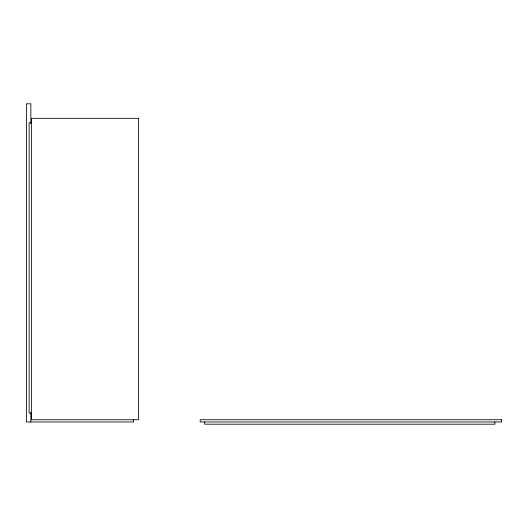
<?xml version="1.0" encoding="UTF-8"?>
<svg xmlns="http://www.w3.org/2000/svg" width="528" height="528" viewBox="0 0 528 528"><rect width="100%" height="100%" fill="white"/><g stroke="black" fill="none" stroke-linecap="round" stroke-linejoin="round"><path stroke-width="0.79" d="M31.37 122.78L29.139 122.78L29.139 413.035L31.37 413.035M494.901 421.964L494.901 424.195L204.646 424.195L204.646 421.964M133.571 419.496L133.571 421.964L26.4 421.964L26.4 103.805L30.868 103.805L30.868 123.585M30.868 412.896L30.868 421.964M138.541 118.318L31.37 118.318L31.37 419.734L138.541 419.734L138.541 118.318M501.6 419.734L200.185 419.734L200.185 421.964L501.6 421.964L501.6 419.734"/></g></svg>
